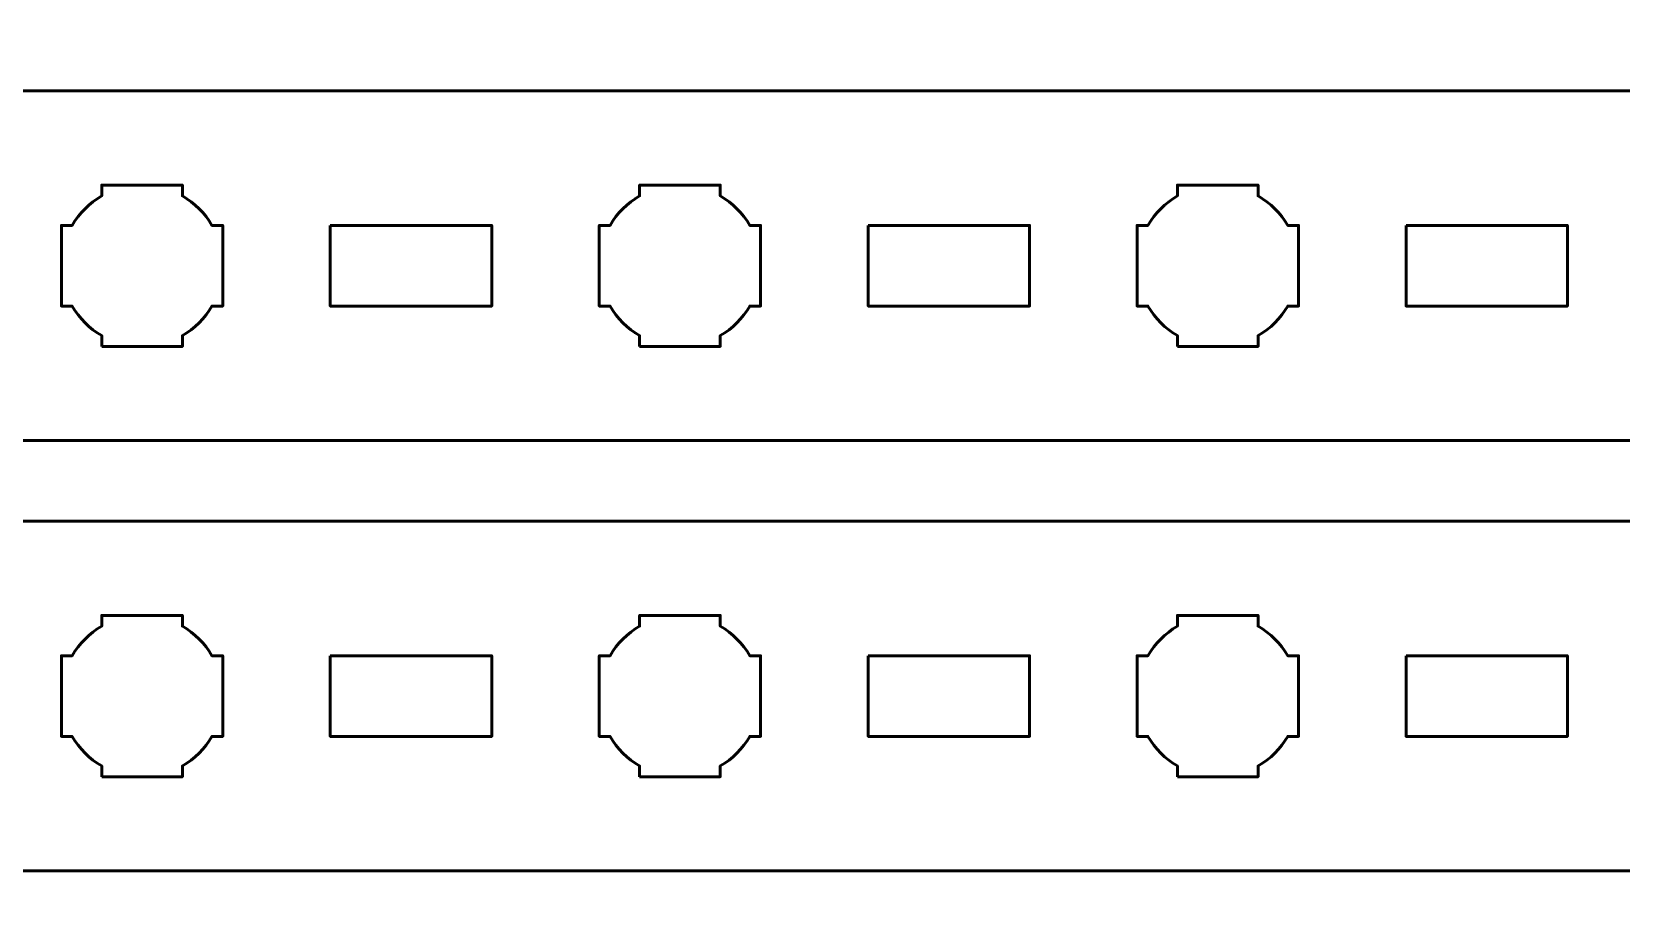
# Model space of a CAD drawing. Header units: centimetres. Extents: x -21 to 0, y -29.7 to 0.
# Drawn here: x -15.91 to -10, y -15.35 to -12.08 of the extents above; entities that cross this region are included whole.
import ezdxf

# ---------------------------------------------------------------- set-up
doc = ezdxf.new("R2010")
doc.units = ezdxf.units.CM
doc.header["$MEASUREMENT"] = 0
doc.layers.add('Layer 1', color=7, linetype='Continuous')

msp = doc.modelspace()

# ---------------------------------------------------------------- linework, layer by layer
at = {"layer": 'Layer 1', "color": 1, "lineweight": 53}
msp.add_open_spline([(-21.00003, -29.19995), (-21.00003, -29.19995), (-21.00003, -5.89992), (-21.00003, -5.89992), (-21.00003, -5.89992), (-21.00003, -5.81709), (-20.93286, -5.74992), (-20.85003, -5.74992), (-20.85003, -5.74992), (-20.7672, -5.74992), (-20.70003, -5.68275), (-20.70003, -5.59992), (-20.70003, -5.59992), (-20.70003, -5.51709), (-20.7672, -5.44992), (-20.85003, -5.44992), (-20.85003, -5.44992), (-20.93286, -5.44992), (-21.00003, -5.38275), (-21.00003, -5.29992), (-21.00003, -5.29992), (-21.00003, -5.21709), (-20.93286, -5.14992), (-20.85003, -5.14992), (-20.85003, -5.14992), (-20.7672, -5.14992), (-20.70003, -5.08275), (-20.70003, -4.99992), (-20.70003, -4.99992), (-20.70003, -4.91709), (-20.7672, -4.84992), (-20.85003, -4.84992), (-20.85003, -4.84992), (-20.93286, -4.84992), (-21.00003, -4.78275), (-21.00003, -4.69992), (-21.00003, -4.69992), (-21.00003, -4.61709), (-20.93286, -4.54992), (-20.85003, -4.54992), (-20.85003, -4.54992), (-20.7672, -4.54992), (-20.70003, -4.48275), (-20.70003, -4.39992), (-20.70003, -4.39992), (-20.70003, -4.31709), (-20.7672, -4.24992), (-20.85003, -4.24992), (-20.85003, -4.24992), (-20.93286, -4.24992), (-21.00003, -4.18275), (-21.00003, -4.09992), (-21.00003, -4.09992), (-21.00003, -4.01709), (-20.93286, -3.94992), (-20.85003, -3.94992), (-20.85003, -3.94992), (-20.7672, -3.94992), (-20.70003, -3.88275), (-20.70003, -3.79992), (-20.70003, -3.79992), (-20.70003, -3.71709), (-20.7672, -3.64992), (-20.85003, -3.64992), (-20.85003, -3.64992), (-20.93286, -3.64992), (-21.00003, -3.58275), (-21.00003, -3.49992), (-21.00003, -3.49992), (-21.00003, -3.41709), (-20.93286, -3.34992), (-20.85003, -3.34992), (-20.85003, -3.34992), (-20.7672, -3.34992), (-20.70003, -3.28275), (-20.70003, -3.19992), (-20.70003, -3.19992), (-20.70003, -3.11709), (-20.7672, -3.04992), (-20.85003, -3.04992), (-20.85003, -3.04992), (-20.93286, -3.04992), (-21.00003, -2.98275), (-21.00003, -2.89992), (-21.00003, -2.89992), (-21.00003, -2.81709), (-20.93286, -2.74992), (-20.85003, -2.74992), (-20.85003, -2.74992), (-20.7672, -2.74992), (-20.70003, -2.68275), (-20.70003, -2.59992), (-20.70003, -2.59992), (-20.70003, -2.51709), (-20.7672, -2.44992), (-20.85003, -2.44992), (-20.85003, -2.44992), (-20.93286, -2.44992), (-21.00003, -2.38275), (-21.00003, -2.29992), (-21.00003, -2.29992), (-21.00003, -2.21709), (-20.93286, -2.14992), (-20.85003, -2.14992), (-20.85003, -2.14992), (-20.7672, -2.14992), (-20.70003, -2.08275), (-20.70003, -1.99992), (-20.70003, -1.99992), (-20.70003, -1.91709), (-20.7672, -1.84992), (-20.85003, -1.84992), (-20.85003, -1.84992), (-20.93286, -1.84992), (-21.00003, -1.78275), (-21.00003, -1.69992), (-21.00003, -1.69992), (-21.00003, -1.61709), (-20.93286, -1.54992), (-20.85003, -1.54992), (-20.85003, -1.54992), (-20.7672, -1.54992), (-20.70003, -1.48275), (-20.70003, -1.39992), (-20.70003, -1.39992), (-20.70003, -1.31709), (-20.7672, -1.24992), (-20.85003, -1.24992), (-20.85003, -1.24992), (-20.93286, -1.24992), (-21.00003, -1.18275), (-21.00003, -1.09992), (-21.00003, -1.09992), (-21.00003, -1.09992), (-21.00003, -0.49992), (-21.00003, -0.49992), (-21.00003, -0.49992), (-21.00003, -0.22295), (-20.77694, 0.00004), (-20.49994, 0.00004), (-20.49994, 0.00004), (-20.49994, 0.00004), (-0.50008, 0.00004), (-0.50008, 0.00004), (-0.50008, 0.00004), (-0.22294, 0.00004), (0.00002, -0.22295), (0.00002, -0.49992), (0.00002, -0.49992), (0.00002, -0.49992), (0.00002, -29.19995), (0.00002, -29.19995), (0.00002, -29.19995), (0.00002, -29.47695), (-0.22294, -29.70004), (-0.50008, -29.70004), (-0.50008, -29.70004), (-0.50008, -29.70004), (-20.49994, -29.70004), (-20.49994, -29.70004), (-20.49994, -29.70004), (-20.77694, -29.70004), (-21.00003, -29.47695), (-21.00003, -29.19995)], degree=3, knots=[0, 0, 0, 0, 0.0243902, 0.0243902, 0.0243902, 0.0243902, 0.0487805, 0.0487805, 0.0487805, 0.0487805, 0.0731707, 0.0731707, 0.0731707, 0.0731707, 0.097561, 0.097561, 0.097561, 0.097561, 0.1219512, 0.1219512, 0.1219512, 0.1219512, 0.1463415, 0.1463415, 0.1463415, 0.1463415, 0.1707317, 0.1707317, 0.1707317, 0.1707317, 0.195122, 0.195122, 0.195122, 0.195122, 0.2195122, 0.2195122, 0.2195122, 0.2195122, 0.2439024, 0.2439024, 0.2439024, 0.2439024, 0.2682927, 0.2682927, 0.2682927, 0.2682927, 0.2926829, 0.2926829, 0.2926829, 0.2926829, 0.3170732, 0.3170732, 0.3170732, 0.3170732, 0.3414634, 0.3414634, 0.3414634, 0.3414634, 0.3658537, 0.3658537, 0.3658537, 0.3658537, 0.3902439, 0.3902439, 0.3902439, 0.3902439, 0.4146341, 0.4146341, 0.4146341, 0.4146341, 0.4390244, 0.4390244, 0.4390244, 0.4390244, 0.4634146, 0.4634146, 0.4634146, 0.4634146, 0.4878049, 0.4878049, 0.4878049, 0.4878049, 0.5121951, 0.5121951, 0.5121951, 0.5121951, 0.5365854, 0.5365854, 0.5365854, 0.5365854, 0.5609756, 0.5609756, 0.5609756, 0.5609756, 0.5853659, 0.5853659, 0.5853659, 0.5853659, 0.6097561, 0.6097561, 0.6097561, 0.6097561, 0.6341463, 0.6341463, 0.6341463, 0.6341463, 0.6585366, 0.6585366, 0.6585366, 0.6585366, 0.6829268, 0.6829268, 0.6829268, 0.6829268, 0.7073171, 0.7073171, 0.7073171, 0.7073171, 0.7317073, 0.7317073, 0.7317073, 0.7317073, 0.7560976, 0.7560976, 0.7560976, 0.7560976, 0.7804878, 0.7804878, 0.7804878, 0.7804878, 0.804878, 0.804878, 0.804878, 0.804878, 0.8292683, 0.8292683, 0.8292683, 0.8292683, 0.8536585, 0.8536585, 0.8536585, 0.8536585, 0.8780488, 0.8780488, 0.8780488, 0.8780488, 0.902439, 0.902439, 0.902439, 0.902439, 0.9268293, 0.9268293, 0.9268293, 0.9268293, 0.9512195, 0.9512195, 0.9512195, 0.9512195, 0.9756098, 0.9756098, 0.9756098, 0.9756098, 1, 1, 1, 1], dxfattribs=at)
at = {"layer": 'Layer 1', "color": 3, "lineweight": 53}
for points in [[(-19.64997, -12.29999), (-19.64997, -12.29999), (-1.35004, -12.29999), (-1.35004, -12.29999), (-1.35004, -12.29999), (-1.07304, -12.29999), (-0.84994, -12.52308), (-0.84994, -12.80008), (-0.84994, -12.80008), (-0.84994, -12.80008), (-0.84994, -13.10009), (-0.84994, -13.10009), (-0.84994, -13.10009), (-0.84994, -13.37705), (-1.07304, -13.60001), (-1.35004, -13.60001), (-1.35004, -13.60001), (-1.35004, -13.60001), (-19.64997, -13.60001), (-19.64997, -13.60001), (-19.64997, -13.60001), (-19.92697, -13.60001), (-20.15006, -13.37705), (-20.15006, -13.10009), (-20.15006, -13.10009), (-20.15006, -13.10009), (-20.15006, -12.80008), (-20.15006, -12.80008), (-20.15006, -12.80008), (-20.15006, -12.52308), (-19.92697, -12.29999), (-19.64997, -12.29999)], [(-19.64997, -13.89999), (-19.64997, -13.89999), (-1.35004, -13.89999), (-1.35004, -13.89999), (-1.35004, -13.89999), (-1.07304, -13.89999), (-0.84994, -14.12308), (-0.84994, -14.40008), (-0.84994, -14.40008), (-0.84994, -14.40008), (-0.84994, -14.70009), (-0.84994, -14.70009), (-0.84994, -14.70009), (-0.84994, -14.97705), (-1.07304, -15.20001), (-1.35004, -15.20001), (-1.35004, -15.20001), (-1.35004, -15.20001), (-19.64997, -15.20001), (-19.64997, -15.20001), (-19.64997, -15.20001), (-19.92697, -15.20001), (-20.15006, -14.97705), (-20.15006, -14.70009), (-20.15006, -14.70009), (-20.15006, -14.70009), (-20.15006, -14.40008), (-20.15006, -14.40008), (-20.15006, -14.40008), (-20.15006, -14.12308), (-19.92697, -13.89999), (-19.64997, -13.89999)]]:
    msp.add_open_spline(points, degree=3, knots=[0, 0, 0, 0, 0.125, 0.125, 0.125, 0.125, 0.25, 0.25, 0.25, 0.25, 0.375, 0.375, 0.375, 0.375, 0.5, 0.5, 0.5, 0.5, 0.625, 0.625, 0.625, 0.625, 0.75, 0.75, 0.75, 0.75, 0.875, 0.875, 0.875, 0.875, 1, 1, 1, 1], dxfattribs=at)
at = {"layer": 'Layer 1', "lineweight": 53}
for points, knots in [([(-15.6501, -13.25002), (-15.6501, -13.25002), (-15.6501, -13.20991), (-15.6501, -13.20991), (-15.6501, -13.20991), (-15.69557, -13.18359), (-15.73346, -13.14556), (-15.75992, -13.10009), (-15.75992, -13.10009), (-15.75992, -13.10009), (-15.80003, -13.10009), (-15.80003, -13.10009), (-15.80003, -13.10009), (-15.80003, -13.10009), (-15.80003, -12.95001), (-15.80003, -12.95001), (-15.80003, -12.95001), (-15.80003, -12.95001), (-15.80003, -12.80008), (-15.80003, -12.80008), (-15.80003, -12.80008), (-15.80003, -12.80008), (-15.75992, -12.80008), (-15.75992, -12.80008), (-15.75992, -12.80008), (-15.73346, -12.75447), (-15.69557, -12.71655), (-15.6501, -12.69023), (-15.6501, -12.69023), (-15.6501, -12.69023), (-15.6501, -12.65001), (-15.6501, -12.65001), (-15.6501, -12.65001), (-15.6501, -12.65001), (-15.50003, -12.65001), (-15.50003, -12.65001), (-15.50003, -12.65001), (-15.50003, -12.65001), (-15.3501, -12.65001), (-15.3501, -12.65001), (-15.3501, -12.65001), (-15.3501, -12.65001), (-15.3501, -12.69023), (-15.3501, -12.69023), (-15.3501, -12.69023), (-15.30448, -12.71655), (-15.26656, -12.75447), (-15.24024, -12.80008), (-15.24024, -12.80008), (-15.24024, -12.80008), (-15.20003, -12.80008), (-15.20003, -12.80008), (-15.20003, -12.80008), (-15.20003, -12.80008), (-15.20003, -12.95001), (-15.20003, -12.95001), (-15.20003, -12.95001), (-15.20003, -12.95001), (-15.20003, -13.10009), (-15.20003, -13.10009), (-15.20003, -13.10009), (-15.20003, -13.10009), (-15.24024, -13.10009), (-15.24024, -13.10009), (-15.24024, -13.10009), (-15.26656, -13.14556), (-15.30448, -13.18359), (-15.3501, -13.20991), (-15.3501, -13.20991), (-15.3501, -13.20991), (-15.3501, -13.25002), (-15.3501, -13.25002), (-15.3501, -13.25002), (-15.3501, -13.25002), (-15.50003, -13.25002), (-15.50003, -13.25002), (-15.50003, -13.25002), (-15.50003, -13.25002), (-15.6501, -13.25002), (-15.6501, -13.25002)], [0, 0, 0, 0, 0.05, 0.05, 0.05, 0.05, 0.1, 0.1, 0.1, 0.1, 0.15, 0.15, 0.15, 0.15, 0.2, 0.2, 0.2, 0.2, 0.25, 0.25, 0.25, 0.25, 0.3, 0.3, 0.3, 0.3, 0.35, 0.35, 0.35, 0.35, 0.4, 0.4, 0.4, 0.4, 0.45, 0.45, 0.45, 0.45, 0.5, 0.5, 0.5, 0.5, 0.55, 0.55, 0.55, 0.55, 0.6, 0.6, 0.6, 0.6, 0.65, 0.65, 0.65, 0.65, 0.7, 0.7, 0.7, 0.7, 0.75, 0.75, 0.75, 0.75, 0.8, 0.8, 0.8, 0.8, 0.85, 0.85, 0.85, 0.85, 0.9, 0.9, 0.9, 0.9, 0.95, 0.95, 0.95, 0.95, 1, 1, 1, 1]), ([(-13.64999, -13.25002), (-13.64999, -13.25002), (-13.64999, -13.20991), (-13.64999, -13.20991), (-13.64999, -13.20991), (-13.69561, -13.18359), (-13.73349, -13.14556), (-13.75981, -13.10009), (-13.75981, -13.10009), (-13.75981, -13.10009), (-13.80006, -13.10009), (-13.80006, -13.10009), (-13.80006, -13.10009), (-13.80006, -13.10009), (-13.80006, -12.95001), (-13.80006, -12.95001), (-13.80006, -12.95001), (-13.80006, -12.95001), (-13.80006, -12.80008), (-13.80006, -12.80008), (-13.80006, -12.80008), (-13.80006, -12.80008), (-13.75981, -12.80008), (-13.75981, -12.80008), (-13.75981, -12.80008), (-13.73349, -12.75447), (-13.69561, -12.71655), (-13.64999, -12.69023), (-13.64999, -12.69023), (-13.64999, -12.69023), (-13.64999, -12.65001), (-13.64999, -12.65001), (-13.64999, -12.65001), (-13.64999, -12.65001), (-13.50006, -12.65001), (-13.50006, -12.65001), (-13.50006, -12.65001), (-13.50006, -12.65001), (-13.34999, -12.65001), (-13.34999, -12.65001), (-13.34999, -12.65001), (-13.34999, -12.65001), (-13.34999, -12.69023), (-13.34999, -12.69023), (-13.34999, -12.69023), (-13.30452, -12.71655), (-13.26649, -12.75447), (-13.24017, -12.80008), (-13.24017, -12.80008), (-13.24017, -12.80008), (-13.20006, -12.80008), (-13.20006, -12.80008), (-13.20006, -12.80008), (-13.20006, -12.80008), (-13.20006, -12.95001), (-13.20006, -12.95001), (-13.20006, -12.95001), (-13.20006, -12.95001), (-13.20006, -13.10009), (-13.20006, -13.10009), (-13.20006, -13.10009), (-13.20006, -13.10009), (-13.24017, -13.10009), (-13.24017, -13.10009), (-13.24017, -13.10009), (-13.26649, -13.14556), (-13.30452, -13.18359), (-13.34999, -13.20991), (-13.34999, -13.20991), (-13.34999, -13.20991), (-13.34999, -13.25002), (-13.34999, -13.25002), (-13.34999, -13.25002), (-13.34999, -13.25002), (-13.50006, -13.25002), (-13.50006, -13.25002), (-13.50006, -13.25002), (-13.50006, -13.25002), (-13.64999, -13.25002), (-13.64999, -13.25002)], [0, 0, 0, 0, 0.05, 0.05, 0.05, 0.05, 0.1, 0.1, 0.1, 0.1, 0.15, 0.15, 0.15, 0.15, 0.2, 0.2, 0.2, 0.2, 0.25, 0.25, 0.25, 0.25, 0.3, 0.3, 0.3, 0.3, 0.35, 0.35, 0.35, 0.35, 0.4, 0.4, 0.4, 0.4, 0.45, 0.45, 0.45, 0.45, 0.5, 0.5, 0.5, 0.5, 0.55, 0.55, 0.55, 0.55, 0.6, 0.6, 0.6, 0.6, 0.65, 0.65, 0.65, 0.65, 0.7, 0.7, 0.7, 0.7, 0.75, 0.75, 0.75, 0.75, 0.8, 0.8, 0.8, 0.8, 0.85, 0.85, 0.85, 0.85, 0.9, 0.9, 0.9, 0.9, 0.95, 0.95, 0.95, 0.95, 1, 1, 1, 1]), ([(-11.65006, -13.25002), (-11.65006, -13.25002), (-11.65006, -13.20991), (-11.65006, -13.20991), (-11.65006, -13.20991), (-11.69553, -13.18359), (-11.73356, -13.14556), (-11.75988, -13.10009), (-11.75988, -13.10009), (-11.75988, -13.10009), (-11.79999, -13.10009), (-11.79999, -13.10009), (-11.79999, -13.10009), (-11.79999, -13.10009), (-11.79999, -12.95001), (-11.79999, -12.95001), (-11.79999, -12.95001), (-11.79999, -12.95001), (-11.79999, -12.80008), (-11.79999, -12.80008), (-11.79999, -12.80008), (-11.79999, -12.80008), (-11.75988, -12.80008), (-11.75988, -12.80008), (-11.75988, -12.80008), (-11.73356, -12.75447), (-11.69553, -12.71655), (-11.65006, -12.69023), (-11.65006, -12.69023), (-11.65006, -12.69023), (-11.65006, -12.65001), (-11.65006, -12.65001), (-11.65006, -12.65001), (-11.65006, -12.65001), (-11.49999, -12.65001), (-11.49999, -12.65001), (-11.49999, -12.65001), (-11.49999, -12.65001), (-11.35006, -12.65001), (-11.35006, -12.65001), (-11.35006, -12.65001), (-11.35006, -12.65001), (-11.35006, -12.69023), (-11.35006, -12.69023), (-11.35006, -12.69023), (-11.30444, -12.71655), (-11.26655, -12.75447), (-11.24024, -12.80008), (-11.24024, -12.80008), (-11.24024, -12.80008), (-11.19999, -12.80008), (-11.19999, -12.80008), (-11.19999, -12.80008), (-11.19999, -12.80008), (-11.19999, -12.95001), (-11.19999, -12.95001), (-11.19999, -12.95001), (-11.19999, -12.95001), (-11.19999, -13.10009), (-11.19999, -13.10009), (-11.19999, -13.10009), (-11.19999, -13.10009), (-11.24024, -13.10009), (-11.24024, -13.10009), (-11.24024, -13.10009), (-11.26655, -13.14556), (-11.30444, -13.18359), (-11.35006, -13.20991), (-11.35006, -13.20991), (-11.35006, -13.20991), (-11.35006, -13.25002), (-11.35006, -13.25002), (-11.35006, -13.25002), (-11.35006, -13.25002), (-11.49999, -13.25002), (-11.49999, -13.25002), (-11.49999, -13.25002), (-11.49999, -13.25002), (-11.65006, -13.25002), (-11.65006, -13.25002)], [0, 0, 0, 0, 0.05, 0.05, 0.05, 0.05, 0.1, 0.1, 0.1, 0.1, 0.15, 0.15, 0.15, 0.15, 0.2, 0.2, 0.2, 0.2, 0.25, 0.25, 0.25, 0.25, 0.3, 0.3, 0.3, 0.3, 0.35, 0.35, 0.35, 0.35, 0.4, 0.4, 0.4, 0.4, 0.45, 0.45, 0.45, 0.45, 0.5, 0.5, 0.5, 0.5, 0.55, 0.55, 0.55, 0.55, 0.6, 0.6, 0.6, 0.6, 0.65, 0.65, 0.65, 0.65, 0.7, 0.7, 0.7, 0.7, 0.75, 0.75, 0.75, 0.75, 0.8, 0.8, 0.8, 0.8, 0.85, 0.85, 0.85, 0.85, 0.9, 0.9, 0.9, 0.9, 0.95, 0.95, 0.95, 0.95, 1, 1, 1, 1]), ([(-14.79998, -12.80008), (-14.79998, -12.80008), (-14.19997, -12.80008), (-14.19997, -12.80008), (-14.19997, -12.80008), (-14.19997, -12.80008), (-14.19997, -13.10009), (-14.19997, -13.10009), (-14.19997, -13.10009), (-14.19997, -13.10009), (-14.79998, -13.10009), (-14.79998, -13.10009), (-14.79998, -13.10009), (-14.79998, -13.10009), (-14.79998, -12.80008), (-14.79998, -12.80008)], [0, 0, 0, 0, 0.25, 0.25, 0.25, 0.25, 0.5, 0.5, 0.5, 0.5, 0.75, 0.75, 0.75, 0.75, 1, 1, 1, 1]), ([(-12.80001, -12.80008), (-12.80001, -12.80008), (-12.2, -12.80008), (-12.2, -12.80008), (-12.2, -12.80008), (-12.2, -12.80008), (-12.2, -13.10009), (-12.2, -13.10009), (-12.2, -13.10009), (-12.2, -13.10009), (-12.80001, -13.10009), (-12.80001, -13.10009), (-12.80001, -13.10009), (-12.80001, -13.10009), (-12.80001, -12.80008), (-12.80001, -12.80008)], [0, 0, 0, 0, 0.25, 0.25, 0.25, 0.25, 0.5, 0.5, 0.5, 0.5, 0.75, 0.75, 0.75, 0.75, 1, 1, 1, 1]), ([(-10.80008, -12.80008), (-10.80008, -12.80008), (-10.20007, -12.80008), (-10.20007, -12.80008), (-10.20007, -12.80008), (-10.20007, -12.80008), (-10.20007, -13.10009), (-10.20007, -13.10009), (-10.20007, -13.10009), (-10.20007, -13.10009), (-10.80008, -13.10009), (-10.80008, -13.10009), (-10.80008, -13.10009), (-10.80008, -13.10009), (-10.80008, -12.80008), (-10.80008, -12.80008)], [0, 0, 0, 0, 0.25, 0.25, 0.25, 0.25, 0.5, 0.5, 0.5, 0.5, 0.75, 0.75, 0.75, 0.75, 1, 1, 1, 1]), ([(-15.6501, -14.85002), (-15.6501, -14.85002), (-15.6501, -14.80991), (-15.6501, -14.80991), (-15.6501, -14.80991), (-15.69557, -14.78359), (-15.73346, -14.74556), (-15.75992, -14.70009), (-15.75992, -14.70009), (-15.75992, -14.70009), (-15.80003, -14.70009), (-15.80003, -14.70009), (-15.80003, -14.70009), (-15.80003, -14.70009), (-15.80003, -14.55001), (-15.80003, -14.55001), (-15.80003, -14.55001), (-15.80003, -14.55001), (-15.80003, -14.40008), (-15.80003, -14.40008), (-15.80003, -14.40008), (-15.80003, -14.40008), (-15.75992, -14.40008), (-15.75992, -14.40008), (-15.75992, -14.40008), (-15.73346, -14.35447), (-15.69557, -14.31655), (-15.6501, -14.29023), (-15.6501, -14.29023), (-15.6501, -14.29023), (-15.6501, -14.25001), (-15.6501, -14.25001), (-15.6501, -14.25001), (-15.6501, -14.25001), (-15.50003, -14.25001), (-15.50003, -14.25001), (-15.50003, -14.25001), (-15.50003, -14.25001), (-15.3501, -14.25001), (-15.3501, -14.25001), (-15.3501, -14.25001), (-15.3501, -14.25001), (-15.3501, -14.29023), (-15.3501, -14.29023), (-15.3501, -14.29023), (-15.30448, -14.31655), (-15.26656, -14.35447), (-15.24024, -14.40008), (-15.24024, -14.40008), (-15.24024, -14.40008), (-15.20003, -14.40008), (-15.20003, -14.40008), (-15.20003, -14.40008), (-15.20003, -14.40008), (-15.20003, -14.55001), (-15.20003, -14.55001), (-15.20003, -14.55001), (-15.20003, -14.55001), (-15.20003, -14.70009), (-15.20003, -14.70009), (-15.20003, -14.70009), (-15.20003, -14.70009), (-15.24024, -14.70009), (-15.24024, -14.70009), (-15.24024, -14.70009), (-15.26656, -14.74556), (-15.30448, -14.78359), (-15.3501, -14.80991), (-15.3501, -14.80991), (-15.3501, -14.80991), (-15.3501, -14.85002), (-15.3501, -14.85002), (-15.3501, -14.85002), (-15.3501, -14.85002), (-15.50003, -14.85002), (-15.50003, -14.85002), (-15.50003, -14.85002), (-15.50003, -14.85002), (-15.6501, -14.85002), (-15.6501, -14.85002)], [0, 0, 0, 0, 0.05, 0.05, 0.05, 0.05, 0.1, 0.1, 0.1, 0.1, 0.15, 0.15, 0.15, 0.15, 0.2, 0.2, 0.2, 0.2, 0.25, 0.25, 0.25, 0.25, 0.3, 0.3, 0.3, 0.3, 0.35, 0.35, 0.35, 0.35, 0.4, 0.4, 0.4, 0.4, 0.45, 0.45, 0.45, 0.45, 0.5, 0.5, 0.5, 0.5, 0.55, 0.55, 0.55, 0.55, 0.6, 0.6, 0.6, 0.6, 0.65, 0.65, 0.65, 0.65, 0.7, 0.7, 0.7, 0.7, 0.75, 0.75, 0.75, 0.75, 0.8, 0.8, 0.8, 0.8, 0.85, 0.85, 0.85, 0.85, 0.9, 0.9, 0.9, 0.9, 0.95, 0.95, 0.95, 0.95, 1, 1, 1, 1]), ([(-13.64999, -14.85002), (-13.64999, -14.85002), (-13.64999, -14.80991), (-13.64999, -14.80991), (-13.64999, -14.80991), (-13.69561, -14.78359), (-13.73349, -14.74556), (-13.75981, -14.70009), (-13.75981, -14.70009), (-13.75981, -14.70009), (-13.80006, -14.70009), (-13.80006, -14.70009), (-13.80006, -14.70009), (-13.80006, -14.70009), (-13.80006, -14.55001), (-13.80006, -14.55001), (-13.80006, -14.55001), (-13.80006, -14.55001), (-13.80006, -14.40008), (-13.80006, -14.40008), (-13.80006, -14.40008), (-13.80006, -14.40008), (-13.75981, -14.40008), (-13.75981, -14.40008), (-13.75981, -14.40008), (-13.73349, -14.35447), (-13.69561, -14.31655), (-13.64999, -14.29023), (-13.64999, -14.29023), (-13.64999, -14.29023), (-13.64999, -14.25001), (-13.64999, -14.25001), (-13.64999, -14.25001), (-13.64999, -14.25001), (-13.50006, -14.25001), (-13.50006, -14.25001), (-13.50006, -14.25001), (-13.50006, -14.25001), (-13.34999, -14.25001), (-13.34999, -14.25001), (-13.34999, -14.25001), (-13.34999, -14.25001), (-13.34999, -14.29023), (-13.34999, -14.29023), (-13.34999, -14.29023), (-13.30452, -14.31655), (-13.26649, -14.35447), (-13.24017, -14.40008), (-13.24017, -14.40008), (-13.24017, -14.40008), (-13.20006, -14.40008), (-13.20006, -14.40008), (-13.20006, -14.40008), (-13.20006, -14.40008), (-13.20006, -14.55001), (-13.20006, -14.55001), (-13.20006, -14.55001), (-13.20006, -14.55001), (-13.20006, -14.70009), (-13.20006, -14.70009), (-13.20006, -14.70009), (-13.20006, -14.70009), (-13.24017, -14.70009), (-13.24017, -14.70009), (-13.24017, -14.70009), (-13.26649, -14.74556), (-13.30452, -14.78359), (-13.34999, -14.80991), (-13.34999, -14.80991), (-13.34999, -14.80991), (-13.34999, -14.85002), (-13.34999, -14.85002), (-13.34999, -14.85002), (-13.34999, -14.85002), (-13.50006, -14.85002), (-13.50006, -14.85002), (-13.50006, -14.85002), (-13.50006, -14.85002), (-13.64999, -14.85002), (-13.64999, -14.85002)], [0, 0, 0, 0, 0.05, 0.05, 0.05, 0.05, 0.1, 0.1, 0.1, 0.1, 0.15, 0.15, 0.15, 0.15, 0.2, 0.2, 0.2, 0.2, 0.25, 0.25, 0.25, 0.25, 0.3, 0.3, 0.3, 0.3, 0.35, 0.35, 0.35, 0.35, 0.4, 0.4, 0.4, 0.4, 0.45, 0.45, 0.45, 0.45, 0.5, 0.5, 0.5, 0.5, 0.55, 0.55, 0.55, 0.55, 0.6, 0.6, 0.6, 0.6, 0.65, 0.65, 0.65, 0.65, 0.7, 0.7, 0.7, 0.7, 0.75, 0.75, 0.75, 0.75, 0.8, 0.8, 0.8, 0.8, 0.85, 0.85, 0.85, 0.85, 0.9, 0.9, 0.9, 0.9, 0.95, 0.95, 0.95, 0.95, 1, 1, 1, 1]), ([(-11.65006, -14.85002), (-11.65006, -14.85002), (-11.65006, -14.80991), (-11.65006, -14.80991), (-11.65006, -14.80991), (-11.69553, -14.78359), (-11.73356, -14.74556), (-11.75988, -14.70009), (-11.75988, -14.70009), (-11.75988, -14.70009), (-11.79999, -14.70009), (-11.79999, -14.70009), (-11.79999, -14.70009), (-11.79999, -14.70009), (-11.79999, -14.55001), (-11.79999, -14.55001), (-11.79999, -14.55001), (-11.79999, -14.55001), (-11.79999, -14.40008), (-11.79999, -14.40008), (-11.79999, -14.40008), (-11.79999, -14.40008), (-11.75988, -14.40008), (-11.75988, -14.40008), (-11.75988, -14.40008), (-11.73356, -14.35447), (-11.69553, -14.31655), (-11.65006, -14.29023), (-11.65006, -14.29023), (-11.65006, -14.29023), (-11.65006, -14.25001), (-11.65006, -14.25001), (-11.65006, -14.25001), (-11.65006, -14.25001), (-11.49999, -14.25001), (-11.49999, -14.25001), (-11.49999, -14.25001), (-11.49999, -14.25001), (-11.35006, -14.25001), (-11.35006, -14.25001), (-11.35006, -14.25001), (-11.35006, -14.25001), (-11.35006, -14.29023), (-11.35006, -14.29023), (-11.35006, -14.29023), (-11.30444, -14.31655), (-11.26655, -14.35447), (-11.24024, -14.40008), (-11.24024, -14.40008), (-11.24024, -14.40008), (-11.19999, -14.40008), (-11.19999, -14.40008), (-11.19999, -14.40008), (-11.19999, -14.40008), (-11.19999, -14.55001), (-11.19999, -14.55001), (-11.19999, -14.55001), (-11.19999, -14.55001), (-11.19999, -14.70009), (-11.19999, -14.70009), (-11.19999, -14.70009), (-11.19999, -14.70009), (-11.24024, -14.70009), (-11.24024, -14.70009), (-11.24024, -14.70009), (-11.26655, -14.74556), (-11.30444, -14.78359), (-11.35006, -14.80991), (-11.35006, -14.80991), (-11.35006, -14.80991), (-11.35006, -14.85002), (-11.35006, -14.85002), (-11.35006, -14.85002), (-11.35006, -14.85002), (-11.49999, -14.85002), (-11.49999, -14.85002), (-11.49999, -14.85002), (-11.49999, -14.85002), (-11.65006, -14.85002), (-11.65006, -14.85002)], [0, 0, 0, 0, 0.05, 0.05, 0.05, 0.05, 0.1, 0.1, 0.1, 0.1, 0.15, 0.15, 0.15, 0.15, 0.2, 0.2, 0.2, 0.2, 0.25, 0.25, 0.25, 0.25, 0.3, 0.3, 0.3, 0.3, 0.35, 0.35, 0.35, 0.35, 0.4, 0.4, 0.4, 0.4, 0.45, 0.45, 0.45, 0.45, 0.5, 0.5, 0.5, 0.5, 0.55, 0.55, 0.55, 0.55, 0.6, 0.6, 0.6, 0.6, 0.65, 0.65, 0.65, 0.65, 0.7, 0.7, 0.7, 0.7, 0.75, 0.75, 0.75, 0.75, 0.8, 0.8, 0.8, 0.8, 0.85, 0.85, 0.85, 0.85, 0.9, 0.9, 0.9, 0.9, 0.95, 0.95, 0.95, 0.95, 1, 1, 1, 1]), ([(-14.79998, -14.40008), (-14.79998, -14.40008), (-14.19997, -14.40008), (-14.19997, -14.40008), (-14.19997, -14.40008), (-14.19997, -14.40008), (-14.19997, -14.70009), (-14.19997, -14.70009), (-14.19997, -14.70009), (-14.19997, -14.70009), (-14.79998, -14.70009), (-14.79998, -14.70009), (-14.79998, -14.70009), (-14.79998, -14.70009), (-14.79998, -14.40008), (-14.79998, -14.40008)], [0, 0, 0, 0, 0.25, 0.25, 0.25, 0.25, 0.5, 0.5, 0.5, 0.5, 0.75, 0.75, 0.75, 0.75, 1, 1, 1, 1]), ([(-12.80001, -14.40008), (-12.80001, -14.40008), (-12.2, -14.40008), (-12.2, -14.40008), (-12.2, -14.40008), (-12.2, -14.40008), (-12.2, -14.70009), (-12.2, -14.70009), (-12.2, -14.70009), (-12.2, -14.70009), (-12.80001, -14.70009), (-12.80001, -14.70009), (-12.80001, -14.70009), (-12.80001, -14.70009), (-12.80001, -14.40008), (-12.80001, -14.40008)], [0, 0, 0, 0, 0.25, 0.25, 0.25, 0.25, 0.5, 0.5, 0.5, 0.5, 0.75, 0.75, 0.75, 0.75, 1, 1, 1, 1]), ([(-10.80008, -14.40008), (-10.80008, -14.40008), (-10.20007, -14.40008), (-10.20007, -14.40008), (-10.20007, -14.40008), (-10.20007, -14.40008), (-10.20007, -14.70009), (-10.20007, -14.70009), (-10.20007, -14.70009), (-10.20007, -14.70009), (-10.80008, -14.70009), (-10.80008, -14.70009), (-10.80008, -14.70009), (-10.80008, -14.70009), (-10.80008, -14.40008), (-10.80008, -14.40008)], [0, 0, 0, 0, 0.25, 0.25, 0.25, 0.25, 0.5, 0.5, 0.5, 0.5, 0.75, 0.75, 0.75, 0.75, 1, 1, 1, 1])]:
    msp.add_open_spline(points, degree=3, knots=knots, dxfattribs=at)

doc.saveas('drawing.dxf')
